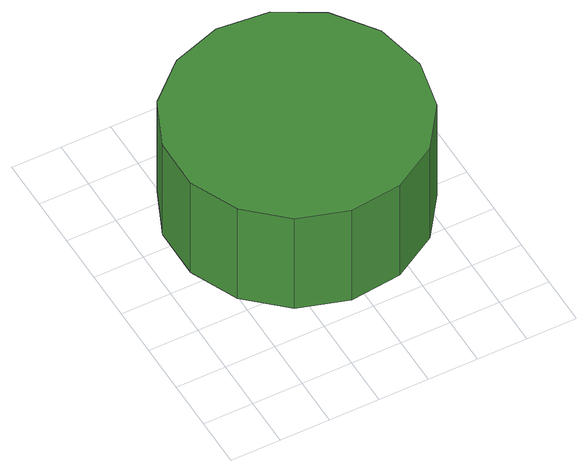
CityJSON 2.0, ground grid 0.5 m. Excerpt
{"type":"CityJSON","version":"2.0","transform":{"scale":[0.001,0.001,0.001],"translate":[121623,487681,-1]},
"CityObjects":{
"tree1":{"type":"SolitaryVegetationObject","attributes":{"function":"something"},"geometry":[{"type":"MultiSurface","lod":"1","boundaries":[[[0,1,2,3,4,5,6,7,8,9,10,11,12,13,14]],[[15,16,17,18,19,20,21,22,23,24,25,26,27,28,29]],[[0,29,28,1]],[[1,28,27,2]],[[2,27,26,3]],[[3,26,25,4]],[[4,25,24,5]],[[5,24,23,6]],[[6,23,22,7]],[[7,22,21,8]],[[8,21,20,9]],[[9,20,19,10]],[[10,19,18,11]],[[11,18,17,12]],[[12,17,16,13]],[[13,16,15,14]],[[14,15,29,0]]]}]}
},
"vertices":[
[2743,1896,1958],[2636,2403,1958],[2331,2822,1958],[1882,3082,1958],[1366,3136,1958],[873,2975,1958],[488,2629,1958],[277,2155,1958],[277,1636,1958],[488,1163,1958],[873,816,1958],[1366,655,1958],[1882,710,1958],[2331,969,1958],[2636,1388,1958],[2636,1388,775],[2331,969,775],[1882,710,775],[1366,655,775],[873,816,775],[488,1163,775],[277,1636,775],[277,2155,775],[488,2629,775],[873,2975,775],[1366,3136,775],[1882,3082,775],[2331,2822,775],[2636,2403,775],[2743,1896,775]
]}
